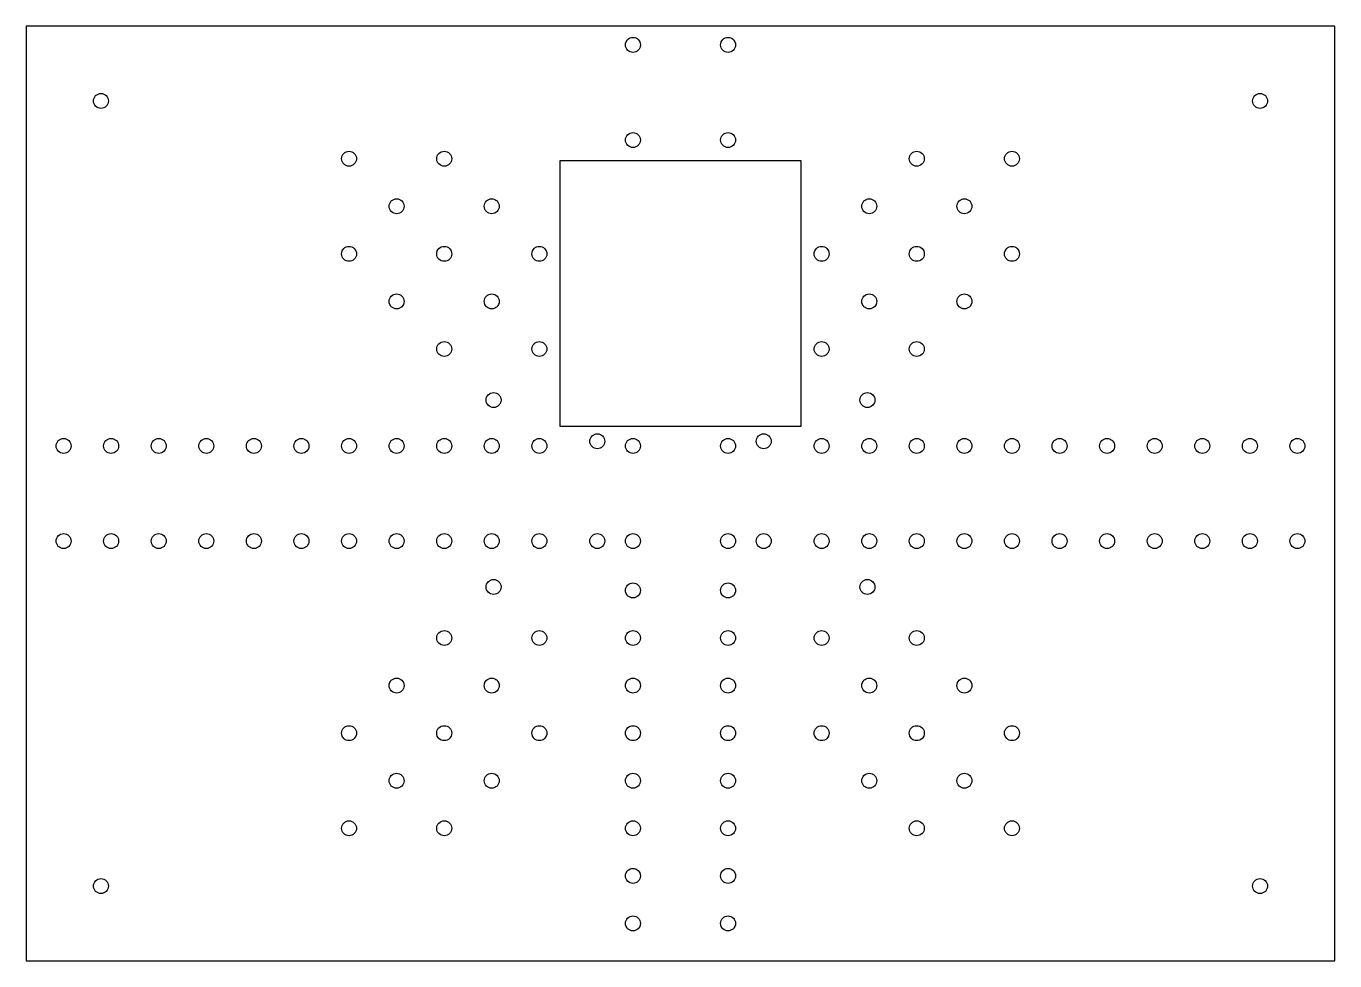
# Model space of a CAD drawing. Extents: x 0 to 350, y 0 to 250.
import ezdxf

# ---------------------------------------------------------------- set-up
doc = ezdxf.new("R2010")
doc.units = 0
doc.layers.get('0').update_dxf_attribs({"linetype": 'continuous'})

# ---------------------------------------------------------------- blocks, each defined once
blk = doc.blocks.new('SKETCH071')
at = {"color": 7}
for points in [[(0, 0), (350, 0), (350, 250), (0, 250)], [(142.75, 142.975), (207.25, 142.975), (207.25, 213.975), (142.75, 213.975)]]:
    blk.add_lwpolyline(points, close=True, dxfattribs=at)
for centre in [(162.275, 245), (187.725, 245), (162.275, 219.55), (187.725, 219.55), (86.35, 214.55), (111.8, 214.55), (238.2, 214.55), (263.65, 214.55), (99.075, 201.825), (124.525, 201.825), (225.475, 201.825), (250.925, 201.825), (86.35, 189.1), (111.8, 189.1), (137.25, 189.1), (212.75, 189.1), (238.2, 189.1), (263.65, 189.1), (99.075, 176.375), (124.525, 176.375), (225.475, 176.375), (250.925, 176.375), (111.8, 163.65), (137.25, 163.65), (212.75, 163.65), (238.2, 163.65), (152.75, 138.975), (197.25, 138.975), (10, 137.725), (22.725, 137.725), (35.45, 137.725), (48.175, 137.725), (60.9, 137.725), (73.625, 137.725), (86.35, 137.725), (99.075, 137.725), (111.8, 137.725), (124.525, 137.725), (137.25, 137.725), (162.275, 137.725), (187.725, 137.725), (212.75, 137.725), (225.475, 137.725), (238.2, 137.725), (250.925, 137.725), (263.65, 137.725), (276.375, 137.725), (289.1, 137.725), (301.825, 137.725), (314.55, 137.725), (327.275, 137.725), (340, 137.725), (10, 112.275), (22.725, 112.275), (35.45, 112.275), (48.175, 112.275), (60.9, 112.275), (73.625, 112.275), (86.35, 112.275), (99.075, 112.275), (111.8, 112.275), (124.525, 112.275), (137.25, 112.275), (152.75, 112.275), (162.275, 112.275), (187.725, 112.275), (197.25, 112.275), (212.75, 112.275), (225.475, 112.275), (238.2, 112.275), (250.925, 112.275), (263.65, 112.275), (276.375, 112.275), (289.1, 112.275), (301.825, 112.275), (314.55, 112.275), (327.275, 112.275), (340, 112.275), (162.275, 99.075), (187.725, 99.075), (111.8, 86.35), (137.25, 86.35), (162.275, 86.35), (187.725, 86.35), (212.75, 86.35), (238.2, 86.35), (99.075, 73.625), (124.525, 73.625), (162.275, 73.625), (187.725, 73.625), (225.475, 73.625), (250.925, 73.625), (86.35, 60.9), (111.8, 60.9), (137.25, 60.9), (162.275, 60.9), (187.725, 60.9), (212.75, 60.9), (238.2, 60.9), (263.65, 60.9), (99.075, 48.175), (124.525, 48.175), (162.275, 48.175), (187.725, 48.175), (225.475, 48.175), (250.925, 48.175), (86.35, 35.45), (111.8, 35.45), (162.275, 35.45), (187.725, 35.45), (238.2, 35.45), (263.65, 35.45), (162.275, 22.725), (187.725, 22.725), (162.275, 10), (187.725, 10)]:
    blk.add_circle(centre, 2, dxfattribs=at)
blk = doc.blocks.new('SKETCH072')
at = {"color": 7}
for centre in [(20, 230), (330, 230), (125, 150), (225, 150), (125, 100), (225, 100), (20, 20), (330, 20)]:
    blk.add_circle(centre, 2, dxfattribs=at)

msp = doc.modelspace()

# ---------------------------------------------------------------- block references
at = {"color": 7}
for name in ['SKETCH071', 'SKETCH072']:
    msp.add_blockref(name, (0, 0), dxfattribs=at)

doc.saveas('drawing.dxf')
